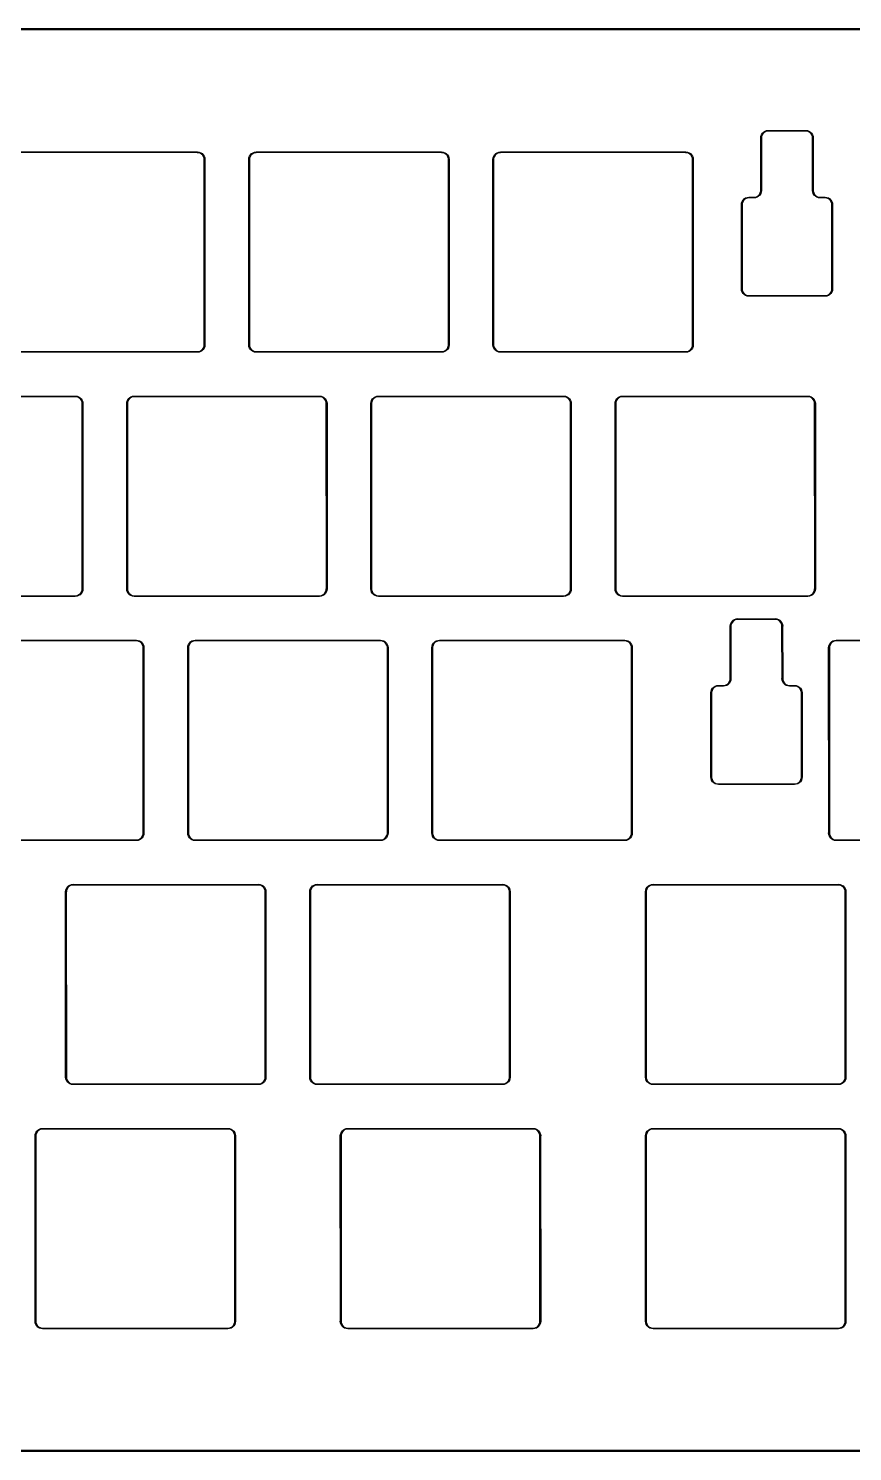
# Model space of a CAD drawing. Extents: x 54 to 889, y -223 to 317.
# Drawn here: x 684.2 to 741.6, y -223.1 to -124 of the extents above; entities that cross this region are included whole.
import ezdxf

# ---------------------------------------------------------------- set-up
doc = ezdxf.new("R2010")
doc.units = 0
doc.layers.add('BLACK', color=7, linetype='CONTINUOUS')

msp = doc.modelspace()

# ---------------------------------------------------------------- linework, layer by layer
at = {"layer": 'BLACK', "linetype": 'Continuous'}
for p, q in [((510.019, -123.954), (823, -123.95)), ((822.95, -124.046), (510.046, -124.05)), ((735.2, -131.575), (735.213, -131.458)), ((735.202, -135.219), (735.2, -131.575)), ((735.213, -131.458), (735.252, -131.347)), ((735.25, -131.575), (735.248, -131.581)), ((735.248, -131.581), (735.25, -135.225)), ((735.282, -131.392), (735.25, -131.512)), ((735.25, -131.512), (735.25, -131.575)), ((735.252, -131.347), (735.315, -131.248)), ((735.345, -131.283), (735.282, -131.392)), ((735.315, -131.248), (735.398, -131.165)), ((735.433, -131.195), (735.345, -131.283)), ((735.398, -131.165), (735.497, -131.102)), ((735.542, -131.132), (735.433, -131.195)), ((735.497, -131.102), (735.608, -131.063)), ((735.662, -131.1), (735.542, -131.132)), ((735.608, -131.063), (735.725, -131.05)), ((735.725, -131.1), (735.662, -131.1)), ((735.725, -131.05), (735.731, -131.052)), ((738.319, -131.098), (735.725, -131.1)), ((735.731, -131.052), (738.325, -131.05)), ((738.325, -131.1), (738.319, -131.098)), ((738.325, -131.05), (738.442, -131.063)), ((738.388, -131.1), (738.325, -131.1)), ((738.508, -131.132), (738.388, -131.1)), ((738.442, -131.063), (738.553, -131.102)), ((738.617, -131.195), (738.508, -131.132)), ((738.553, -131.102), (738.652, -131.165)), ((738.705, -131.283), (738.617, -131.195)), ((738.652, -131.165), (738.735, -131.248)), ((738.768, -131.392), (738.705, -131.283)), ((738.735, -131.248), (738.798, -131.347)), ((738.8, -131.512), (738.768, -131.392)), ((738.798, -131.347), (738.837, -131.458)), ((738.8, -131.575), (738.8, -131.512)), ((738.802, -135.219), (738.8, -131.575)), ((738.837, -131.458), (738.85, -131.575)), ((738.85, -131.575), (738.848, -131.581)), ((738.848, -131.581), (738.85, -135.225)), ((695.969, -132.598), (683.075, -132.6)), ((683.081, -132.552), (695.975, -132.55)), ((695.975, -132.6), (695.969, -132.598)), ((695.975, -132.55), (696.092, -132.563)), ((696.038, -132.6), (695.975, -132.6)), ((696.158, -132.632), (696.038, -132.6)), ((696.092, -132.563), (696.203, -132.602)), ((696.267, -132.695), (696.158, -132.632)), ((696.203, -132.602), (696.302, -132.665)), ((696.355, -132.783), (696.267, -132.695)), ((696.302, -132.665), (696.385, -132.748)), ((696.418, -132.892), (696.355, -132.783)), ((696.385, -132.748), (696.448, -132.847)), ((699.602, -132.847), (699.665, -132.748)), ((699.695, -132.783), (699.632, -132.892)), ((699.665, -132.748), (699.748, -132.665)), ((699.783, -132.695), (699.695, -132.783)), ((699.748, -132.665), (699.847, -132.602)), ((699.892, -132.632), (699.783, -132.695)), ((699.847, -132.602), (699.958, -132.563)), ((700.012, -132.6), (699.892, -132.632)), ((699.958, -132.563), (700.075, -132.55)), ((700.075, -132.6), (700.012, -132.6)), ((700.075, -132.55), (700.081, -132.552)), ((712.969, -132.598), (700.075, -132.6)), ((700.081, -132.552), (712.975, -132.55)), ((712.975, -132.6), (712.969, -132.598)), ((712.975, -132.55), (713.092, -132.563)), ((713.038, -132.6), (712.975, -132.6)), ((713.158, -132.632), (713.038, -132.6)), ((713.092, -132.563), (713.203, -132.602)), ((713.267, -132.695), (713.158, -132.632)), ((713.203, -132.602), (713.302, -132.665)), ((713.355, -132.783), (713.267, -132.695)), ((713.302, -132.665), (713.385, -132.748)), ((713.418, -132.892), (713.355, -132.783)), ((713.385, -132.748), (713.448, -132.847)), ((716.602, -132.847), (716.665, -132.748)), ((716.695, -132.783), (716.632, -132.892)), ((716.665, -132.748), (716.748, -132.665)), ((716.783, -132.695), (716.695, -132.783)), ((716.748, -132.665), (716.847, -132.602)), ((716.892, -132.632), (716.783, -132.695)), ((716.847, -132.602), (716.958, -132.563)), ((717.012, -132.6), (716.892, -132.632)), ((716.958, -132.563), (717.075, -132.55)), ((717.075, -132.6), (717.012, -132.6)), ((717.075, -132.55), (717.081, -132.552)), ((729.969, -132.598), (717.075, -132.6)), ((717.081, -132.552), (729.975, -132.55)), ((729.975, -132.6), (729.969, -132.598)), ((729.975, -132.55), (730.092, -132.563)), ((730.038, -132.6), (729.975, -132.6)), ((730.158, -132.632), (730.038, -132.6)), ((730.092, -132.563), (730.203, -132.602)), ((730.267, -132.695), (730.158, -132.632)), ((730.203, -132.602), (730.302, -132.665)), ((730.355, -132.783), (730.267, -132.695)), ((730.302, -132.665), (730.385, -132.748)), ((730.418, -132.892), (730.355, -132.783)), ((730.385, -132.748), (730.448, -132.847)), ((696.45, -133.012), (696.418, -132.892)), ((696.448, -132.847), (696.487, -132.958)), ((696.45, -133.075), (696.45, -133.012)), ((696.452, -145.969), (696.45, -133.075)), ((696.487, -132.958), (696.5, -133.075)), ((696.5, -133.075), (696.498, -133.081)), ((696.498, -133.081), (696.5, -145.975)), ((699.55, -133.075), (699.563, -132.958)), ((699.552, -145.969), (699.55, -133.075)), ((699.563, -132.958), (699.602, -132.847)), ((699.6, -133.075), (699.598, -133.081)), ((699.598, -133.081), (699.6, -145.975)), ((699.632, -132.892), (699.6, -133.012)), ((699.6, -133.012), (699.6, -133.075)), ((713.45, -133.012), (713.418, -132.892)), ((713.448, -132.847), (713.487, -132.958)), ((713.45, -133.075), (713.45, -133.012)), ((713.452, -145.969), (713.45, -133.075)), ((713.487, -132.958), (713.5, -133.075)), ((713.5, -133.075), (713.498, -133.081)), ((713.498, -133.081), (713.5, -145.975)), ((716.55, -133.075), (716.563, -132.958)), ((716.552, -145.969), (716.55, -133.075)), ((716.563, -132.958), (716.602, -132.847)), ((716.6, -133.075), (716.598, -133.081)), ((716.598, -133.081), (716.6, -145.975)), ((716.632, -132.892), (716.6, -133.012)), ((716.6, -133.012), (716.6, -133.075)), ((730.45, -133.012), (730.418, -132.892)), ((730.448, -132.847), (730.487, -132.958)), ((730.45, -133.075), (730.45, -133.012)), ((730.452, -145.969), (730.45, -133.075)), ((730.487, -132.958), (730.5, -133.075)), ((730.5, -133.075), (730.498, -133.081)), ((730.498, -133.081), (730.5, -145.975)), ((734.048, -135.815), (734.147, -135.752)), ((734.147, -135.752), (734.258, -135.713)), ((734.312, -135.75), (734.192, -135.782)), ((734.258, -135.713), (734.375, -135.7)), ((734.375, -135.75), (734.312, -135.75)), ((734.375, -135.7), (734.381, -135.702)), ((734.719, -135.748), (734.375, -135.75)), ((734.381, -135.702), (734.725, -135.7)), ((734.725, -135.75), (734.719, -135.748)), ((734.725, -135.7), (734.788, -135.7)), ((734.842, -135.737), (734.725, -135.75)), ((734.788, -135.7), (734.908, -135.668)), ((734.953, -135.698), (734.842, -135.737)), ((734.908, -135.668), (735.017, -135.605)), ((735.052, -135.635), (734.953, -135.698)), ((735.017, -135.605), (735.105, -135.517)), ((735.135, -135.552), (735.052, -135.635)), ((735.105, -135.517), (735.168, -135.408)), ((735.198, -135.453), (735.135, -135.552)), ((735.168, -135.408), (735.2, -135.288)), ((735.237, -135.342), (735.198, -135.453)), ((735.2, -135.225), (735.202, -135.219)), ((735.2, -135.288), (735.2, -135.225)), ((735.25, -135.225), (735.237, -135.342)), ((738.8, -135.225), (738.802, -135.219)), ((738.813, -135.342), (738.8, -135.225)), ((738.852, -135.453), (738.813, -135.342)), ((738.85, -135.225), (738.85, -135.288)), ((738.85, -135.288), (738.882, -135.408)), ((738.915, -135.552), (738.852, -135.453)), ((738.882, -135.408), (738.945, -135.517)), ((738.998, -135.635), (738.915, -135.552)), ((738.945, -135.517), (739.033, -135.605)), ((739.097, -135.698), (738.998, -135.635)), ((739.033, -135.605), (739.142, -135.668)), ((739.208, -135.737), (739.097, -135.698)), ((739.142, -135.668), (739.262, -135.7)), ((739.325, -135.75), (739.208, -135.737)), ((739.262, -135.7), (739.325, -135.7)), ((739.325, -135.7), (739.331, -135.702)), ((739.669, -135.748), (739.325, -135.75)), ((739.331, -135.702), (739.675, -135.7)), ((739.675, -135.75), (739.669, -135.748)), ((739.675, -135.7), (739.792, -135.713)), ((739.738, -135.75), (739.675, -135.75)), ((739.858, -135.782), (739.738, -135.75)), ((739.792, -135.713), (739.903, -135.752)), ((739.903, -135.752), (740.002, -135.815)), ((733.85, -136.225), (733.863, -136.108)), ((733.852, -142.069), (733.85, -136.225)), ((733.863, -136.108), (733.902, -135.997)), ((733.9, -136.225), (733.898, -136.231)), ((733.898, -136.231), (733.9, -142.075)), ((733.932, -136.042), (733.9, -136.162)), ((733.9, -136.162), (733.9, -136.225)), ((733.902, -135.997), (733.965, -135.898)), ((733.995, -135.933), (733.932, -136.042)), ((733.965, -135.898), (734.048, -135.815)), ((734.083, -135.845), (733.995, -135.933)), ((734.192, -135.782), (734.083, -135.845)), ((739.967, -135.845), (739.858, -135.782)), ((740.055, -135.933), (739.967, -135.845)), ((740.002, -135.815), (740.085, -135.898)), ((740.118, -136.042), (740.055, -135.933)), ((740.085, -135.898), (740.148, -135.997)), ((740.15, -136.162), (740.118, -136.042)), ((740.148, -135.997), (740.187, -136.108)), ((740.15, -136.225), (740.15, -136.162)), ((740.152, -142.069), (740.15, -136.225)), ((740.187, -136.108), (740.2, -136.225)), ((740.2, -136.225), (740.198, -136.231)), ((740.198, -136.231), (740.2, -142.075)), ((733.85, -142.075), (733.852, -142.069)), ((733.863, -142.192), (733.85, -142.075)), ((733.902, -142.303), (733.863, -142.192)), ((733.9, -142.075), (733.9, -142.138)), ((733.9, -142.138), (733.932, -142.258)), ((733.965, -142.402), (733.902, -142.303)), ((733.932, -142.258), (733.995, -142.367)), ((734.048, -142.485), (733.965, -142.402)), ((733.995, -142.367), (734.083, -142.455)), ((734.147, -142.548), (734.048, -142.485)), ((734.083, -142.455), (734.192, -142.518)), ((734.258, -142.587), (734.147, -142.548)), ((734.192, -142.518), (734.312, -142.55)), ((734.375, -142.6), (734.258, -142.587)), ((734.312, -142.55), (734.375, -142.55)), ((734.375, -142.55), (734.381, -142.552)), ((739.669, -142.598), (734.375, -142.6)), ((734.381, -142.552), (739.675, -142.55)), ((739.675, -142.6), (739.669, -142.598)), ((739.675, -142.55), (739.738, -142.55)), ((739.792, -142.587), (739.675, -142.6)), ((739.738, -142.55), (739.858, -142.518)), ((739.903, -142.548), (739.792, -142.587)), ((739.858, -142.518), (739.967, -142.455)), ((740.002, -142.485), (739.903, -142.548)), ((739.967, -142.455), (740.055, -142.367)), ((740.085, -142.402), (740.002, -142.485)), ((740.055, -142.367), (740.118, -142.258)), ((740.148, -142.303), (740.085, -142.402)), ((740.118, -142.258), (740.15, -142.138)), ((740.187, -142.192), (740.148, -142.303)), ((740.15, -142.075), (740.152, -142.069)), ((740.15, -142.138), (740.15, -142.075)), ((740.2, -142.075), (740.187, -142.192)), ((695.969, -146.498), (683.075, -146.5)), ((683.081, -146.452), (695.975, -146.45)), ((695.975, -146.5), (695.969, -146.498)), ((695.975, -146.45), (696.038, -146.45)), ((696.092, -146.487), (695.975, -146.5)), ((696.038, -146.45), (696.158, -146.418)), ((696.203, -146.448), (696.092, -146.487)), ((696.158, -146.418), (696.267, -146.355)), ((696.302, -146.385), (696.203, -146.448)), ((696.267, -146.355), (696.355, -146.267)), ((696.385, -146.302), (696.302, -146.385)), ((696.355, -146.267), (696.418, -146.158)), ((696.448, -146.203), (696.385, -146.302)), ((696.418, -146.158), (696.45, -146.038)), ((696.487, -146.092), (696.448, -146.203)), ((696.45, -145.975), (696.452, -145.969)), ((696.45, -146.038), (696.45, -145.975)), ((696.5, -145.975), (696.487, -146.092)), ((699.55, -145.975), (699.552, -145.969)), ((699.563, -146.092), (699.55, -145.975)), ((699.602, -146.203), (699.563, -146.092)), ((699.6, -145.975), (699.6, -146.038)), ((699.6, -146.038), (699.632, -146.158)), ((699.665, -146.302), (699.602, -146.203)), ((699.632, -146.158), (699.695, -146.267)), ((699.748, -146.385), (699.665, -146.302)), ((699.695, -146.267), (699.783, -146.355)), ((699.847, -146.448), (699.748, -146.385)), ((699.783, -146.355), (699.892, -146.418)), ((699.958, -146.487), (699.847, -146.448)), ((699.892, -146.418), (700.012, -146.45)), ((700.075, -146.5), (699.958, -146.487)), ((700.012, -146.45), (700.075, -146.45)), ((700.075, -146.45), (700.081, -146.452)), ((712.969, -146.498), (700.075, -146.5)), ((700.081, -146.452), (712.975, -146.45)), ((712.975, -146.5), (712.969, -146.498)), ((712.975, -146.45), (713.038, -146.45)), ((713.092, -146.487), (712.975, -146.5)), ((713.038, -146.45), (713.158, -146.418)), ((713.203, -146.448), (713.092, -146.487)), ((713.158, -146.418), (713.267, -146.355)), ((713.302, -146.385), (713.203, -146.448)), ((713.267, -146.355), (713.355, -146.267)), ((713.385, -146.302), (713.302, -146.385)), ((713.355, -146.267), (713.418, -146.158)), ((713.448, -146.203), (713.385, -146.302)), ((713.418, -146.158), (713.45, -146.038)), ((713.487, -146.092), (713.448, -146.203)), ((713.45, -145.975), (713.452, -145.969)), ((713.45, -146.038), (713.45, -145.975)), ((713.5, -145.975), (713.487, -146.092)), ((716.55, -145.975), (716.552, -145.969)), ((716.563, -146.092), (716.55, -145.975)), ((716.602, -146.203), (716.563, -146.092)), ((716.6, -145.975), (716.6, -146.038)), ((716.6, -146.038), (716.632, -146.158)), ((716.665, -146.302), (716.602, -146.203)), ((716.632, -146.158), (716.695, -146.267)), ((716.748, -146.385), (716.665, -146.302)), ((716.695, -146.267), (716.783, -146.355)), ((716.847, -146.448), (716.748, -146.385)), ((716.783, -146.355), (716.892, -146.418)), ((716.958, -146.487), (716.847, -146.448)), ((716.892, -146.418), (717.012, -146.45)), ((717.075, -146.5), (716.958, -146.487)), ((717.012, -146.45), (717.075, -146.45)), ((717.075, -146.45), (717.081, -146.452)), ((729.969, -146.498), (717.075, -146.5)), ((717.081, -146.452), (729.975, -146.45)), ((729.975, -146.5), (729.969, -146.498)), ((729.975, -146.45), (730.038, -146.45)), ((730.092, -146.487), (729.975, -146.5)), ((730.038, -146.45), (730.158, -146.418)), ((730.203, -146.448), (730.092, -146.487)), ((730.158, -146.418), (730.267, -146.355)), ((730.302, -146.385), (730.203, -146.448)), ((730.267, -146.355), (730.355, -146.267)), ((730.385, -146.302), (730.302, -146.385)), ((730.355, -146.267), (730.418, -146.158)), ((730.448, -146.203), (730.385, -146.302)), ((730.418, -146.158), (730.45, -146.038)), ((730.487, -146.092), (730.448, -146.203)), ((730.45, -145.975), (730.452, -145.969)), ((730.45, -146.038), (730.45, -145.975)), ((730.5, -145.975), (730.487, -146.092)), ((687.469, -149.598), (674.575, -149.6)), ((674.581, -149.552), (687.475, -149.55)), ((687.475, -149.6), (687.469, -149.598)), ((687.475, -149.55), (687.592, -149.563)), ((687.538, -149.6), (687.475, -149.6)), ((687.658, -149.632), (687.538, -149.6)), ((687.592, -149.563), (687.703, -149.602)), ((687.767, -149.695), (687.658, -149.632)), ((687.703, -149.602), (687.802, -149.665)), ((691.248, -149.665), (691.347, -149.602)), ((691.392, -149.632), (691.283, -149.695)), ((691.347, -149.602), (691.458, -149.563)), ((691.512, -149.6), (691.392, -149.632)), ((691.458, -149.563), (691.575, -149.55)), ((691.575, -149.6), (691.512, -149.6)), ((691.575, -149.55), (691.581, -149.552)), ((704.469, -149.598), (691.575, -149.6)), ((691.581, -149.552), (704.475, -149.55)), ((704.475, -149.6), (704.469, -149.598)), ((704.475, -149.55), (704.592, -149.563)), ((704.538, -149.6), (704.475, -149.6)), ((704.658, -149.632), (704.538, -149.6)), ((704.592, -149.563), (704.703, -149.602)), ((704.767, -149.695), (704.658, -149.632)), ((704.703, -149.602), (704.802, -149.665)), ((708.248, -149.665), (708.347, -149.602)), ((708.392, -149.632), (708.283, -149.695)), ((708.347, -149.602), (708.458, -149.563)), ((708.512, -149.6), (708.392, -149.632)), ((708.458, -149.563), (708.575, -149.55)), ((708.575, -149.6), (708.512, -149.6)), ((708.575, -149.55), (708.581, -149.552)), ((721.469, -149.598), (708.575, -149.6)), ((708.581, -149.552), (721.475, -149.55)), ((721.475, -149.6), (721.469, -149.598)), ((721.475, -149.55), (721.592, -149.563)), ((721.538, -149.6), (721.475, -149.6)), ((721.658, -149.632), (721.538, -149.6)), ((721.592, -149.563), (721.703, -149.602)), ((721.767, -149.695), (721.658, -149.632)), ((721.703, -149.602), (721.802, -149.665)), ((725.248, -149.665), (725.347, -149.602)), ((725.392, -149.632), (725.283, -149.695)), ((725.347, -149.602), (725.458, -149.563)), ((725.512, -149.6), (725.392, -149.632)), ((725.458, -149.563), (725.575, -149.55)), ((725.575, -149.6), (725.512, -149.6)), ((725.575, -149.55), (725.581, -149.552)), ((738.469, -149.598), (725.575, -149.6)), ((725.581, -149.552), (738.475, -149.55)), ((738.475, -149.6), (738.469, -149.598)), ((738.475, -149.55), (738.592, -149.563)), ((738.538, -149.6), (738.475, -149.6)), ((738.658, -149.632), (738.538, -149.6)), ((738.592, -149.563), (738.703, -149.602)), ((738.767, -149.695), (738.658, -149.632)), ((738.703, -149.602), (738.802, -149.665)), ((687.855, -149.783), (687.767, -149.695)), ((687.802, -149.665), (687.885, -149.748)), ((687.918, -149.892), (687.855, -149.783)), ((687.885, -149.748), (687.948, -149.847)), ((687.95, -150.012), (687.918, -149.892)), ((687.948, -149.847), (687.987, -149.958)), ((687.95, -150.075), (687.95, -150.012)), ((687.952, -162.969), (687.95, -150.075)), ((687.987, -149.958), (688, -150.075)), ((688, -150.075), (687.998, -150.081)), ((687.998, -150.081), (688, -162.975)), ((691.05, -150.075), (691.063, -149.958)), ((691.052, -162.969), (691.05, -150.075)), ((691.063, -149.958), (691.102, -149.847)), ((691.1, -150.075), (691.098, -150.081)), ((691.098, -150.081), (691.1, -162.975)), ((691.132, -149.892), (691.1, -150.012)), ((691.1, -150.012), (691.1, -150.075)), ((691.102, -149.847), (691.165, -149.748)), ((691.195, -149.783), (691.132, -149.892)), ((691.165, -149.748), (691.248, -149.665)), ((691.283, -149.695), (691.195, -149.783)), ((704.855, -149.783), (704.767, -149.695)), ((704.802, -149.665), (704.885, -149.748)), ((704.918, -149.892), (704.855, -149.783)), ((704.885, -149.748), (704.948, -149.847)), ((704.95, -150.012), (704.918, -149.892)), ((704.948, -149.847), (704.987, -149.958)), ((704.95, -150.075), (704.95, -150.012)), ((704.952, -162.969), (704.95, -150.075)), ((704.987, -149.958), (705, -150.075)), ((705, -150.075), (704.998, -150.081)), ((704.998, -150.081), (705, -162.975)), ((708.05, -150.075), (708.063, -149.958)), ((708.052, -162.969), (708.05, -150.075)), ((708.063, -149.958), (708.102, -149.847)), ((708.1, -150.075), (708.098, -150.081)), ((708.098, -150.081), (708.1, -162.975)), ((708.132, -149.892), (708.1, -150.012)), ((708.1, -150.012), (708.1, -150.075)), ((708.102, -149.847), (708.165, -149.748)), ((708.195, -149.783), (708.132, -149.892)), ((708.165, -149.748), (708.248, -149.665)), ((708.283, -149.695), (708.195, -149.783)), ((721.855, -149.783), (721.767, -149.695)), ((721.802, -149.665), (721.885, -149.748)), ((721.918, -149.892), (721.855, -149.783)), ((721.885, -149.748), (721.948, -149.847)), ((721.95, -150.012), (721.918, -149.892)), ((721.948, -149.847), (721.987, -149.958)), ((721.95, -150.075), (721.95, -150.012)), ((721.952, -162.969), (721.95, -150.075)), ((721.987, -149.958), (722, -150.075)), ((722, -150.075), (721.998, -150.081)), ((721.998, -150.081), (722, -162.975)), ((725.05, -150.075), (725.063, -149.958)), ((725.052, -162.969), (725.05, -150.075)), ((725.063, -149.958), (725.102, -149.847)), ((725.1, -150.075), (725.098, -150.081)), ((725.098, -150.081), (725.1, -162.975)), ((725.132, -149.892), (725.1, -150.012)), ((725.1, -150.012), (725.1, -150.075)), ((725.102, -149.847), (725.165, -149.748)), ((725.195, -149.783), (725.132, -149.892)), ((725.165, -149.748), (725.248, -149.665)), ((725.283, -149.695), (725.195, -149.783)), ((738.855, -149.783), (738.767, -149.695)), ((738.802, -149.665), (738.885, -149.748)), ((738.918, -149.892), (738.855, -149.783)), ((738.885, -149.748), (738.948, -149.847)), ((738.95, -150.012), (738.918, -149.892)), ((738.948, -149.847), (738.987, -149.958)), ((738.95, -150.075), (738.95, -150.012)), ((738.952, -162.969), (738.95, -150.075)), ((738.987, -149.958), (739, -150.075)), ((739, -150.075), (738.998, -150.081)), ((738.998, -150.081), (739, -162.975)), ((687.469, -163.498), (674.575, -163.5)), ((674.581, -163.452), (687.475, -163.45)), ((687.475, -163.5), (687.469, -163.498)), ((687.475, -163.45), (687.538, -163.45)), ((687.592, -163.487), (687.475, -163.5)), ((687.538, -163.45), (687.658, -163.418)), ((687.703, -163.448), (687.592, -163.487)), ((687.658, -163.418), (687.767, -163.355)), ((687.802, -163.385), (687.703, -163.448)), ((687.767, -163.355), (687.855, -163.267)), ((687.885, -163.302), (687.802, -163.385)), ((687.855, -163.267), (687.918, -163.158)), ((687.948, -163.203), (687.885, -163.302)), ((687.918, -163.158), (687.95, -163.038)), ((687.987, -163.092), (687.948, -163.203)), ((687.95, -162.975), (687.952, -162.969)), ((687.95, -163.038), (687.95, -162.975)), ((688, -162.975), (687.987, -163.092)), ((691.05, -162.975), (691.052, -162.969)), ((691.063, -163.092), (691.05, -162.975)), ((691.102, -163.203), (691.063, -163.092)), ((691.1, -162.975), (691.1, -163.038)), ((691.1, -163.038), (691.132, -163.158)), ((691.165, -163.302), (691.102, -163.203)), ((691.132, -163.158), (691.195, -163.267)), ((691.248, -163.385), (691.165, -163.302)), ((691.195, -163.267), (691.283, -163.355)), ((691.347, -163.448), (691.248, -163.385)), ((691.283, -163.355), (691.392, -163.418)), ((691.458, -163.487), (691.347, -163.448)), ((691.392, -163.418), (691.512, -163.45)), ((691.575, -163.5), (691.458, -163.487)), ((691.512, -163.45), (691.575, -163.45)), ((691.575, -163.45), (691.581, -163.452)), ((704.469, -163.498), (691.575, -163.5)), ((691.581, -163.452), (704.475, -163.45)), ((704.475, -163.5), (704.469, -163.498)), ((704.475, -163.45), (704.538, -163.45)), ((704.592, -163.487), (704.475, -163.5)), ((704.538, -163.45), (704.658, -163.418)), ((704.703, -163.448), (704.592, -163.487)), ((704.658, -163.418), (704.767, -163.355)), ((704.802, -163.385), (704.703, -163.448)), ((704.767, -163.355), (704.855, -163.267)), ((704.885, -163.302), (704.802, -163.385)), ((704.855, -163.267), (704.918, -163.158)), ((704.948, -163.203), (704.885, -163.302)), ((704.918, -163.158), (704.95, -163.038)), ((704.987, -163.092), (704.948, -163.203)), ((704.95, -162.975), (704.952, -162.969)), ((704.95, -163.038), (704.95, -162.975)), ((705, -162.975), (704.987, -163.092)), ((708.05, -162.975), (708.052, -162.969)), ((708.063, -163.092), (708.05, -162.975)), ((708.102, -163.203), (708.063, -163.092)), ((708.1, -162.975), (708.1, -163.038)), ((708.1, -163.038), (708.132, -163.158)), ((708.165, -163.302), (708.102, -163.203)), ((708.132, -163.158), (708.195, -163.267)), ((708.248, -163.385), (708.165, -163.302)), ((708.195, -163.267), (708.283, -163.355)), ((708.347, -163.448), (708.248, -163.385)), ((708.283, -163.355), (708.392, -163.418)), ((708.458, -163.487), (708.347, -163.448)), ((708.392, -163.418), (708.512, -163.45)), ((708.575, -163.5), (708.458, -163.487)), ((708.512, -163.45), (708.575, -163.45)), ((708.575, -163.45), (708.581, -163.452)), ((721.469, -163.498), (708.575, -163.5)), ((708.581, -163.452), (721.475, -163.45)), ((721.475, -163.5), (721.469, -163.498)), ((721.475, -163.45), (721.538, -163.45)), ((721.592, -163.487), (721.475, -163.5)), ((721.538, -163.45), (721.658, -163.418)), ((721.703, -163.448), (721.592, -163.487)), ((721.658, -163.418), (721.767, -163.355)), ((721.802, -163.385), (721.703, -163.448)), ((721.767, -163.355), (721.855, -163.267)), ((721.885, -163.302), (721.802, -163.385)), ((721.855, -163.267), (721.918, -163.158)), ((721.948, -163.203), (721.885, -163.302)), ((721.918, -163.158), (721.95, -163.038)), ((721.987, -163.092), (721.948, -163.203)), ((721.95, -162.975), (721.952, -162.969)), ((721.95, -163.038), (721.95, -162.975)), ((722, -162.975), (721.987, -163.092)), ((725.05, -162.975), (725.052, -162.969)), ((725.063, -163.092), (725.05, -162.975)), ((725.102, -163.203), (725.063, -163.092)), ((725.1, -162.975), (725.1, -163.038)), ((725.1, -163.038), (725.132, -163.158)), ((725.165, -163.302), (725.102, -163.203)), ((725.132, -163.158), (725.195, -163.267)), ((725.248, -163.385), (725.165, -163.302)), ((725.195, -163.267), (725.283, -163.355)), ((725.347, -163.448), (725.248, -163.385)), ((725.283, -163.355), (725.392, -163.418)), ((725.458, -163.487), (725.347, -163.448)), ((725.392, -163.418), (725.512, -163.45)), ((725.575, -163.5), (725.458, -163.487)), ((725.512, -163.45), (725.575, -163.45)), ((725.575, -163.45), (725.581, -163.452)), ((738.469, -163.498), (725.575, -163.5)), ((725.581, -163.452), (738.475, -163.45)), ((738.475, -163.5), (738.469, -163.498)), ((738.475, -163.45), (738.538, -163.45)), ((738.592, -163.487), (738.475, -163.5)), ((738.538, -163.45), (738.658, -163.418)), ((738.703, -163.448), (738.592, -163.487)), ((738.658, -163.418), (738.767, -163.355)), ((738.802, -163.385), (738.703, -163.448)), ((738.767, -163.355), (738.855, -163.267)), ((738.885, -163.302), (738.802, -163.385)), ((738.855, -163.267), (738.918, -163.158)), ((738.948, -163.203), (738.885, -163.302)), ((738.918, -163.158), (738.95, -163.038)), ((738.987, -163.092), (738.948, -163.203)), ((738.95, -162.975), (738.952, -162.969)), ((738.95, -163.038), (738.95, -162.975)), ((739, -162.975), (738.987, -163.092)), ((733.075, -165.575), (733.088, -165.458)), ((733.088, -165.458), (733.127, -165.347)), ((733.157, -165.392), (733.125, -165.512)), ((733.127, -165.347), (733.19, -165.248)), ((733.22, -165.283), (733.157, -165.392)), ((733.19, -165.248), (733.273, -165.165)), ((733.308, -165.195), (733.22, -165.283)), ((733.273, -165.165), (733.372, -165.102)), ((733.417, -165.132), (733.308, -165.195)), ((733.372, -165.102), (733.483, -165.063)), ((733.537, -165.1), (733.417, -165.132)), ((733.483, -165.063), (733.6, -165.05)), ((733.6, -165.1), (733.537, -165.1)), ((733.6, -165.05), (733.606, -165.052)), ((736.194, -165.098), (733.6, -165.1)), ((733.606, -165.052), (736.2, -165.05)), ((736.2, -165.1), (736.194, -165.098)), ((736.2, -165.05), (736.317, -165.063)), ((736.263, -165.1), (736.2, -165.1)), ((736.383, -165.132), (736.263, -165.1)), ((736.317, -165.063), (736.428, -165.102)), ((736.492, -165.195), (736.383, -165.132)), ((736.428, -165.102), (736.527, -165.165)), ((736.58, -165.283), (736.492, -165.195)), ((736.527, -165.165), (736.61, -165.248)), ((736.643, -165.392), (736.58, -165.283)), ((736.61, -165.248), (736.673, -165.347)), ((736.675, -165.512), (736.643, -165.392)), ((736.673, -165.347), (736.712, -165.458)), ((736.712, -165.458), (736.725, -165.575)), ((733.077, -169.219), (733.075, -165.575)), ((733.125, -165.575), (733.123, -165.581)), ((733.123, -165.581), (733.125, -169.225)), ((733.125, -165.512), (733.125, -165.575)), ((736.675, -165.575), (736.675, -165.512)), ((736.677, -169.219), (736.675, -165.575)), ((736.725, -165.575), (736.723, -165.581)), ((736.723, -165.581), (736.725, -169.225)), ((691.719, -166.598), (678.825, -166.6)), ((678.831, -166.552), (691.725, -166.55)), ((691.725, -166.6), (691.719, -166.598)), ((691.725, -166.55), (691.842, -166.563)), ((691.788, -166.6), (691.725, -166.6)), ((691.908, -166.632), (691.788, -166.6)), ((691.842, -166.563), (691.953, -166.602)), ((692.017, -166.695), (691.908, -166.632)), ((691.953, -166.602), (692.052, -166.665)), ((692.105, -166.783), (692.017, -166.695)), ((692.052, -166.665), (692.135, -166.748)), ((692.168, -166.892), (692.105, -166.783)), ((692.135, -166.748), (692.198, -166.847)), ((692.2, -167.012), (692.168, -166.892)), ((692.198, -166.847), (692.237, -166.958)), ((692.2, -167.075), (692.2, -167.012)), ((692.202, -179.969), (692.2, -167.075)), ((692.237, -166.958), (692.25, -167.075)), ((692.25, -167.075), (692.248, -167.081)), ((692.248, -167.081), (692.25, -179.975)), ((695.3, -167.075), (695.313, -166.958)), ((695.302, -179.969), (695.3, -167.075)), ((695.313, -166.958), (695.352, -166.847)), ((695.35, -167.075), (695.348, -167.081)), ((695.348, -167.081), (695.35, -179.975)), ((695.382, -166.892), (695.35, -167.012)), ((695.35, -167.012), (695.35, -167.075)), ((695.352, -166.847), (695.415, -166.748)), ((695.445, -166.783), (695.382, -166.892)), ((695.415, -166.748), (695.498, -166.665)), ((695.533, -166.695), (695.445, -166.783)), ((695.498, -166.665), (695.597, -166.602)), ((695.642, -166.632), (695.533, -166.695)), ((695.597, -166.602), (695.708, -166.563)), ((695.762, -166.6), (695.642, -166.632)), ((695.708, -166.563), (695.825, -166.55)), ((695.825, -166.6), (695.762, -166.6)), ((695.825, -166.55), (695.831, -166.552)), ((708.719, -166.598), (695.825, -166.6)), ((695.831, -166.552), (708.725, -166.55)), ((708.725, -166.6), (708.719, -166.598)), ((708.725, -166.55), (708.842, -166.563)), ((708.788, -166.6), (708.725, -166.6)), ((708.908, -166.632), (708.788, -166.6)), ((708.842, -166.563), (708.953, -166.602)), ((709.017, -166.695), (708.908, -166.632)), ((708.953, -166.602), (709.052, -166.665)), ((709.105, -166.783), (709.017, -166.695)), ((709.052, -166.665), (709.135, -166.748)), ((709.168, -166.892), (709.105, -166.783)), ((709.135, -166.748), (709.198, -166.847)), ((709.2, -167.012), (709.168, -166.892)), ((709.198, -166.847), (709.237, -166.958)), ((709.2, -167.075), (709.2, -167.012)), ((709.202, -179.969), (709.2, -167.075)), ((709.237, -166.958), (709.25, -167.075)), ((709.25, -167.075), (709.248, -167.081)), ((709.248, -167.081), (709.25, -179.975)), ((712.3, -167.075), (712.313, -166.958)), ((712.302, -179.969), (712.3, -167.075)), ((712.313, -166.958), (712.352, -166.847)), ((712.35, -167.075), (712.348, -167.081)), ((712.348, -167.081), (712.35, -179.975)), ((712.382, -166.892), (712.35, -167.012)), ((712.35, -167.012), (712.35, -167.075)), ((712.352, -166.847), (712.415, -166.748)), ((712.445, -166.783), (712.382, -166.892)), ((712.415, -166.748), (712.498, -166.665)), ((712.533, -166.695), (712.445, -166.783)), ((712.498, -166.665), (712.597, -166.602)), ((712.642, -166.632), (712.533, -166.695)), ((712.597, -166.602), (712.708, -166.563)), ((712.762, -166.6), (712.642, -166.632)), ((712.708, -166.563), (712.825, -166.55)), ((712.825, -166.6), (712.762, -166.6)), ((712.825, -166.55), (712.831, -166.552)), ((725.719, -166.598), (712.825, -166.6)), ((712.831, -166.552), (725.725, -166.55)), ((725.725, -166.6), (725.719, -166.598)), ((725.725, -166.55), (725.842, -166.563)), ((725.788, -166.6), (725.725, -166.6)), ((725.908, -166.632), (725.788, -166.6)), ((725.842, -166.563), (725.953, -166.602)), ((726.017, -166.695), (725.908, -166.632)), ((725.953, -166.602), (726.052, -166.665)), ((726.105, -166.783), (726.017, -166.695)), ((726.052, -166.665), (726.135, -166.748)), ((726.168, -166.892), (726.105, -166.783)), ((726.135, -166.748), (726.198, -166.847)), ((726.2, -167.012), (726.168, -166.892)), ((726.198, -166.847), (726.237, -166.958)), ((726.2, -167.075), (726.2, -167.012)), ((726.202, -179.969), (726.2, -167.075)), ((726.237, -166.958), (726.25, -167.075)), ((726.25, -167.075), (726.248, -167.081)), ((726.248, -167.081), (726.25, -179.975)), ((739.925, -167.075), (739.938, -166.958)), ((739.927, -179.969), (739.925, -167.075)), ((739.938, -166.958), (739.977, -166.847)), ((739.975, -167.075), (739.973, -167.081)), ((739.973, -167.081), (739.975, -179.975)), ((740.007, -166.892), (739.975, -167.012)), ((739.975, -167.012), (739.975, -167.075)), ((739.977, -166.847), (740.04, -166.748)), ((740.07, -166.783), (740.007, -166.892)), ((740.04, -166.748), (740.123, -166.665)), ((740.158, -166.695), (740.07, -166.783)), ((740.123, -166.665), (740.222, -166.602)), ((740.267, -166.632), (740.158, -166.695)), ((740.222, -166.602), (740.333, -166.563)), ((740.387, -166.6), (740.267, -166.632)), ((740.333, -166.563), (740.45, -166.55)), ((740.45, -166.6), (740.387, -166.6)), ((740.45, -166.55), (740.456, -166.552)), ((753.344, -166.598), (740.45, -166.6)), ((740.456, -166.552), (753.35, -166.55)), ((732.98, -169.517), (733.043, -169.408)), ((733.073, -169.453), (733.01, -169.552)), ((733.043, -169.408), (733.075, -169.288)), ((733.112, -169.342), (733.073, -169.453)), ((733.075, -169.225), (733.077, -169.219)), ((733.075, -169.288), (733.075, -169.225)), ((733.125, -169.225), (733.112, -169.342)), ((736.675, -169.225), (736.677, -169.219)), ((736.688, -169.342), (736.675, -169.225)), ((736.727, -169.453), (736.688, -169.342)), ((736.725, -169.225), (736.725, -169.288)), ((736.725, -169.288), (736.757, -169.408)), ((736.79, -169.552), (736.727, -169.453)), ((736.757, -169.408), (736.82, -169.517)), ((731.725, -170.225), (731.738, -170.108)), ((731.727, -176.069), (731.725, -170.225)), ((731.738, -170.108), (731.777, -169.997)), ((731.775, -170.225), (731.773, -170.231)), ((731.773, -170.231), (731.775, -176.075)), ((731.807, -170.042), (731.775, -170.162)), ((731.775, -170.162), (731.775, -170.225)), ((731.777, -169.997), (731.84, -169.898)), ((731.87, -169.933), (731.807, -170.042)), ((731.84, -169.898), (731.923, -169.815)), ((731.958, -169.845), (731.87, -169.933)), ((731.923, -169.815), (732.022, -169.752)), ((732.067, -169.782), (731.958, -169.845)), ((732.022, -169.752), (732.133, -169.713)), ((732.187, -169.75), (732.067, -169.782)), ((732.133, -169.713), (732.25, -169.7)), ((732.25, -169.75), (732.187, -169.75)), ((732.25, -169.7), (732.256, -169.702)), ((732.594, -169.748), (732.25, -169.75)), ((732.256, -169.702), (732.6, -169.7)), ((732.6, -169.75), (732.594, -169.748)), ((732.6, -169.7), (732.663, -169.7)), ((732.717, -169.737), (732.6, -169.75)), ((732.663, -169.7), (732.783, -169.668)), ((732.828, -169.698), (732.717, -169.737)), ((732.783, -169.668), (732.892, -169.605)), ((732.927, -169.635), (732.828, -169.698)), ((732.892, -169.605), (732.98, -169.517)), ((733.01, -169.552), (732.927, -169.635)), ((736.873, -169.635), (736.79, -169.552)), ((736.82, -169.517), (736.908, -169.605)), ((736.972, -169.698), (736.873, -169.635)), ((736.908, -169.605), (737.017, -169.668)), ((737.083, -169.737), (736.972, -169.698)), ((737.017, -169.668), (737.137, -169.7)), ((737.2, -169.75), (737.083, -169.737)), ((737.137, -169.7), (737.2, -169.7)), ((737.2, -169.7), (737.206, -169.702)), ((737.544, -169.748), (737.2, -169.75)), ((737.206, -169.702), (737.55, -169.7)), ((737.55, -169.75), (737.544, -169.748)), ((737.55, -169.7), (737.667, -169.713)), ((737.613, -169.75), (737.55, -169.75)), ((737.733, -169.782), (737.613, -169.75)), ((737.667, -169.713), (737.778, -169.752)), ((737.842, -169.845), (737.733, -169.782)), ((737.778, -169.752), (737.877, -169.815)), ((737.93, -169.933), (737.842, -169.845)), ((737.877, -169.815), (737.96, -169.898)), ((737.993, -170.042), (737.93, -169.933)), ((737.96, -169.898), (738.023, -169.997)), ((738.025, -170.162), (737.993, -170.042)), ((738.023, -169.997), (738.062, -170.108)), ((738.025, -170.225), (738.025, -170.162)), ((738.027, -176.069), (738.025, -170.225)), ((738.062, -170.108), (738.075, -170.225)), ((738.075, -170.225), (738.073, -170.231)), ((738.073, -170.231), (738.075, -176.075)), ((731.725, -176.075), (731.727, -176.069)), ((731.738, -176.192), (731.725, -176.075)), ((731.777, -176.303), (731.738, -176.192)), ((731.775, -176.075), (731.775, -176.138)), ((731.775, -176.138), (731.807, -176.258)), ((731.84, -176.402), (731.777, -176.303)), ((731.807, -176.258), (731.87, -176.367)), ((731.87, -176.367), (731.958, -176.455)), ((737.842, -176.455), (737.93, -176.367)), ((737.93, -176.367), (737.993, -176.258)), ((738.023, -176.303), (737.96, -176.402)), ((737.993, -176.258), (738.025, -176.138)), ((738.062, -176.192), (738.023, -176.303)), ((738.025, -176.075), (738.027, -176.069)), ((738.025, -176.138), (738.025, -176.075)), ((738.075, -176.075), (738.062, -176.192)), ((731.923, -176.485), (731.84, -176.402)), ((732.022, -176.548), (731.923, -176.485)), ((731.958, -176.455), (732.067, -176.518)), ((732.133, -176.587), (732.022, -176.548)), ((732.067, -176.518), (732.187, -176.55)), ((732.25, -176.6), (732.133, -176.587)), ((732.187, -176.55), (732.25, -176.55)), ((732.25, -176.55), (732.256, -176.552)), ((737.544, -176.598), (732.25, -176.6)), ((732.256, -176.552), (737.55, -176.55)), ((737.55, -176.6), (737.544, -176.598)), ((737.55, -176.55), (737.613, -176.55)), ((737.667, -176.587), (737.55, -176.6)), ((737.613, -176.55), (737.733, -176.518)), ((737.778, -176.548), (737.667, -176.587)), ((737.733, -176.518), (737.842, -176.455)), ((737.877, -176.485), (737.778, -176.548)), ((737.96, -176.402), (737.877, -176.485)), ((691.908, -180.418), (692.017, -180.355)), ((692.017, -180.355), (692.105, -180.267)), ((692.135, -180.302), (692.052, -180.385)), ((692.105, -180.267), (692.168, -180.158)), ((692.198, -180.203), (692.135, -180.302)), ((692.168, -180.158), (692.2, -180.038)), ((692.237, -180.092), (692.198, -180.203)), ((692.2, -179.975), (692.202, -179.969)), ((692.2, -180.038), (692.2, -179.975)), ((692.25, -179.975), (692.237, -180.092)), ((695.3, -179.975), (695.302, -179.969)), ((695.313, -180.092), (695.3, -179.975)), ((695.352, -180.203), (695.313, -180.092)), ((695.35, -179.975), (695.35, -180.038)), ((695.35, -180.038), (695.382, -180.158)), ((695.415, -180.302), (695.352, -180.203)), ((695.382, -180.158), (695.445, -180.267)), ((695.498, -180.385), (695.415, -180.302)), ((695.445, -180.267), (695.533, -180.355)), ((695.533, -180.355), (695.642, -180.418)), ((708.908, -180.418), (709.017, -180.355)), ((709.017, -180.355), (709.105, -180.267)), ((709.135, -180.302), (709.052, -180.385)), ((709.105, -180.267), (709.168, -180.158)), ((709.198, -180.203), (709.135, -180.302)), ((709.168, -180.158), (709.2, -180.038)), ((709.237, -180.092), (709.198, -180.203)), ((709.2, -179.975), (709.202, -179.969)), ((709.2, -180.038), (709.2, -179.975)), ((709.25, -179.975), (709.237, -180.092)), ((712.3, -179.975), (712.302, -179.969)), ((712.313, -180.092), (712.3, -179.975)), ((712.352, -180.203), (712.313, -180.092)), ((712.35, -179.975), (712.35, -180.038)), ((712.35, -180.038), (712.382, -180.158)), ((712.415, -180.302), (712.352, -180.203)), ((712.382, -180.158), (712.445, -180.267)), ((712.498, -180.385), (712.415, -180.302)), ((712.445, -180.267), (712.533, -180.355)), ((712.533, -180.355), (712.642, -180.418)), ((725.908, -180.418), (726.017, -180.355)), ((726.017, -180.355), (726.105, -180.267)), ((726.135, -180.302), (726.052, -180.385)), ((726.105, -180.267), (726.168, -180.158)), ((726.198, -180.203), (726.135, -180.302)), ((726.168, -180.158), (726.2, -180.038)), ((726.237, -180.092), (726.198, -180.203)), ((726.2, -179.975), (726.202, -179.969)), ((726.2, -180.038), (726.2, -179.975)), ((726.25, -179.975), (726.237, -180.092)), ((739.925, -179.975), (739.927, -179.969)), ((739.938, -180.092), (739.925, -179.975)), ((739.977, -180.203), (739.938, -180.092)), ((739.975, -179.975), (739.975, -180.038)), ((739.975, -180.038), (740.007, -180.158)), ((740.04, -180.302), (739.977, -180.203)), ((740.007, -180.158), (740.07, -180.267)), ((740.123, -180.385), (740.04, -180.302)), ((740.07, -180.267), (740.158, -180.355)), ((740.158, -180.355), (740.267, -180.418)), ((691.719, -180.498), (678.825, -180.5)), ((678.831, -180.452), (691.725, -180.45)), ((691.725, -180.5), (691.719, -180.498)), ((691.725, -180.45), (691.788, -180.45)), ((691.842, -180.487), (691.725, -180.5)), ((691.788, -180.45), (691.908, -180.418)), ((691.953, -180.448), (691.842, -180.487)), ((692.052, -180.385), (691.953, -180.448)), ((695.597, -180.448), (695.498, -180.385)), ((695.708, -180.487), (695.597, -180.448)), ((695.642, -180.418), (695.762, -180.45)), ((695.825, -180.5), (695.708, -180.487)), ((695.762, -180.45), (695.825, -180.45)), ((695.825, -180.45), (695.831, -180.452)), ((708.719, -180.498), (695.825, -180.5)), ((695.831, -180.452), (708.725, -180.45)), ((708.725, -180.5), (708.719, -180.498)), ((708.725, -180.45), (708.788, -180.45)), ((708.842, -180.487), (708.725, -180.5)), ((708.788, -180.45), (708.908, -180.418)), ((708.953, -180.448), (708.842, -180.487)), ((709.052, -180.385), (708.953, -180.448)), ((712.597, -180.448), (712.498, -180.385)), ((712.708, -180.487), (712.597, -180.448)), ((712.642, -180.418), (712.762, -180.45)), ((712.825, -180.5), (712.708, -180.487)), ((712.762, -180.45), (712.825, -180.45)), ((712.825, -180.45), (712.831, -180.452)), ((725.719, -180.498), (712.825, -180.5)), ((712.831, -180.452), (725.725, -180.45)), ((725.725, -180.5), (725.719, -180.498)), ((725.725, -180.45), (725.788, -180.45)), ((725.842, -180.487), (725.725, -180.5)), ((725.788, -180.45), (725.908, -180.418)), ((725.953, -180.448), (725.842, -180.487)), ((726.052, -180.385), (725.953, -180.448)), ((740.222, -180.448), (740.123, -180.385)), ((740.333, -180.487), (740.222, -180.448)), ((740.267, -180.418), (740.387, -180.45)), ((740.45, -180.5), (740.333, -180.487)), ((740.387, -180.45), (740.45, -180.45)), ((740.45, -180.45), (740.456, -180.452)), ((753.344, -180.498), (740.45, -180.5)), ((740.456, -180.452), (753.35, -180.45)), ((686.8, -184.075), (686.813, -183.958)), ((686.802, -196.969), (686.8, -184.075)), ((686.813, -183.958), (686.852, -183.847)), ((686.85, -184.075), (686.848, -184.081)), ((686.848, -184.081), (686.85, -196.975)), ((686.882, -183.892), (686.85, -184.012)), ((686.85, -184.012), (686.85, -184.075)), ((686.852, -183.847), (686.915, -183.748)), ((686.945, -183.783), (686.882, -183.892)), ((686.915, -183.748), (686.998, -183.665)), ((687.033, -183.695), (686.945, -183.783)), ((686.998, -183.665), (687.097, -183.602)), ((687.142, -183.632), (687.033, -183.695)), ((687.097, -183.602), (687.208, -183.563)), ((687.262, -183.6), (687.142, -183.632)), ((687.208, -183.563), (687.325, -183.55)), ((687.325, -183.6), (687.262, -183.6)), ((687.325, -183.55), (687.331, -183.552)), ((700.219, -183.598), (687.325, -183.6)), ((687.331, -183.552), (700.225, -183.55)), ((700.225, -183.6), (700.219, -183.598)), ((700.225, -183.55), (700.342, -183.563)), ((700.288, -183.6), (700.225, -183.6)), ((700.408, -183.632), (700.288, -183.6)), ((700.342, -183.563), (700.453, -183.602)), ((700.517, -183.695), (700.408, -183.632)), ((700.453, -183.602), (700.552, -183.665)), ((700.605, -183.783), (700.517, -183.695)), ((700.552, -183.665), (700.635, -183.748)), ((700.668, -183.892), (700.605, -183.783)), ((700.635, -183.748), (700.698, -183.847)), ((700.7, -184.012), (700.668, -183.892)), ((700.698, -183.847), (700.737, -183.958)), ((700.7, -184.075), (700.7, -184.012)), ((700.702, -196.969), (700.7, -184.075)), ((700.737, -183.958), (700.75, -184.075)), ((700.75, -184.075), (700.748, -184.081)), ((700.748, -184.081), (700.75, -196.975)), ((703.8, -184.075), (703.813, -183.958)), ((703.802, -196.969), (703.8, -184.075)), ((703.813, -183.958), (703.852, -183.847)), ((703.85, -184.075), (703.848, -184.081)), ((703.848, -184.081), (703.85, -196.975)), ((703.882, -183.892), (703.85, -184.012)), ((703.85, -184.012), (703.85, -184.075)), ((703.852, -183.847), (703.915, -183.748)), ((703.945, -183.783), (703.882, -183.892)), ((703.915, -183.748), (703.998, -183.665)), ((704.033, -183.695), (703.945, -183.783)), ((703.998, -183.665), (704.097, -183.602)), ((704.142, -183.632), (704.033, -183.695)), ((704.097, -183.602), (704.208, -183.563)), ((704.262, -183.6), (704.142, -183.632)), ((704.208, -183.563), (704.325, -183.55)), ((704.325, -183.6), (704.262, -183.6)), ((704.325, -183.55), (704.331, -183.552)), ((717.219, -183.598), (704.325, -183.6)), ((704.331, -183.552), (717.225, -183.55)), ((717.225, -183.6), (717.219, -183.598)), ((717.225, -183.55), (717.342, -183.563)), ((717.288, -183.6), (717.225, -183.6)), ((717.408, -183.632), (717.288, -183.6)), ((717.342, -183.563), (717.453, -183.602)), ((717.517, -183.695), (717.408, -183.632)), ((717.453, -183.602), (717.552, -183.665)), ((717.605, -183.783), (717.517, -183.695)), ((717.552, -183.665), (717.635, -183.748)), ((717.668, -183.892), (717.605, -183.783)), ((717.635, -183.748), (717.698, -183.847)), ((717.7, -184.012), (717.668, -183.892)), ((717.698, -183.847), (717.737, -183.958)), ((717.7, -184.075), (717.7, -184.012)), ((717.702, -196.969), (717.7, -184.075)), ((717.737, -183.958), (717.75, -184.075)), ((717.75, -184.075), (717.748, -184.081)), ((717.748, -184.081), (717.75, -196.975)), ((727.175, -184.075), (727.188, -183.958)), ((727.177, -196.969), (727.175, -184.075)), ((727.188, -183.958), (727.227, -183.847)), ((727.225, -184.075), (727.223, -184.081)), ((727.223, -184.081), (727.225, -196.975)), ((727.257, -183.892), (727.225, -184.012)), ((727.225, -184.012), (727.225, -184.075)), ((727.227, -183.847), (727.29, -183.748)), ((727.32, -183.783), (727.257, -183.892)), ((727.29, -183.748), (727.373, -183.665)), ((727.408, -183.695), (727.32, -183.783)), ((727.373, -183.665), (727.472, -183.602)), ((727.517, -183.632), (727.408, -183.695)), ((727.472, -183.602), (727.583, -183.563)), ((727.637, -183.6), (727.517, -183.632)), ((727.583, -183.563), (727.7, -183.55)), ((727.7, -183.6), (727.637, -183.6)), ((727.7, -183.55), (727.706, -183.552)), ((740.594, -183.598), (727.7, -183.6)), ((727.706, -183.552), (740.6, -183.55)), ((740.6, -183.6), (740.594, -183.598)), ((740.6, -183.55), (740.717, -183.563)), ((740.663, -183.6), (740.6, -183.6)), ((740.783, -183.632), (740.663, -183.6)), ((740.717, -183.563), (740.828, -183.602)), ((740.892, -183.695), (740.783, -183.632)), ((740.828, -183.602), (740.927, -183.665)), ((740.98, -183.783), (740.892, -183.695)), ((740.927, -183.665), (741.01, -183.748)), ((741.043, -183.892), (740.98, -183.783)), ((741.01, -183.748), (741.073, -183.847)), ((741.075, -184.012), (741.043, -183.892)), ((741.073, -183.847), (741.112, -183.958)), ((741.075, -184.075), (741.075, -184.012)), ((741.077, -196.969), (741.075, -184.075)), ((741.112, -183.958), (741.125, -184.075)), ((741.125, -184.075), (741.123, -184.081)), ((741.123, -184.081), (741.125, -196.975)), ((686.8, -196.975), (686.802, -196.969)), ((686.813, -197.092), (686.8, -196.975)), ((686.852, -197.203), (686.813, -197.092)), ((686.85, -196.975), (686.85, -197.038)), ((686.85, -197.038), (686.882, -197.158)), ((686.915, -197.302), (686.852, -197.203)), ((686.882, -197.158), (686.945, -197.267)), ((700.605, -197.267), (700.668, -197.158)), ((700.698, -197.203), (700.635, -197.302)), ((700.668, -197.158), (700.7, -197.038)), ((700.737, -197.092), (700.698, -197.203)), ((700.7, -196.975), (700.702, -196.969)), ((700.7, -197.038), (700.7, -196.975)), ((700.75, -196.975), (700.737, -197.092)), ((703.8, -196.975), (703.802, -196.969)), ((703.813, -197.092), (703.8, -196.975)), ((703.852, -197.203), (703.813, -197.092)), ((703.85, -196.975), (703.85, -197.038)), ((703.85, -197.038), (703.882, -197.158)), ((703.915, -197.302), (703.852, -197.203)), ((703.882, -197.158), (703.945, -197.267)), ((717.605, -197.267), (717.668, -197.158)), ((717.698, -197.203), (717.635, -197.302)), ((717.668, -197.158), (717.7, -197.038)), ((717.737, -197.092), (717.698, -197.203)), ((717.7, -196.975), (717.702, -196.969)), ((717.7, -197.038), (717.7, -196.975)), ((717.75, -196.975), (717.737, -197.092)), ((727.175, -196.975), (727.177, -196.969)), ((727.188, -197.092), (727.175, -196.975)), ((727.227, -197.203), (727.188, -197.092)), ((727.225, -196.975), (727.225, -197.038)), ((727.225, -197.038), (727.257, -197.158)), ((727.29, -197.302), (727.227, -197.203)), ((727.257, -197.158), (727.32, -197.267)), ((740.98, -197.267), (741.043, -197.158)), ((741.073, -197.203), (741.01, -197.302)), ((741.043, -197.158), (741.075, -197.038)), ((741.112, -197.092), (741.073, -197.203)), ((741.075, -196.975), (741.077, -196.969)), ((741.075, -197.038), (741.075, -196.975)), ((741.125, -196.975), (741.112, -197.092)), ((686.998, -197.385), (686.915, -197.302)), ((686.945, -197.267), (687.033, -197.355)), ((687.097, -197.448), (686.998, -197.385)), ((687.033, -197.355), (687.142, -197.418)), ((687.208, -197.487), (687.097, -197.448)), ((687.142, -197.418), (687.262, -197.45)), ((687.325, -197.5), (687.208, -197.487)), ((687.262, -197.45), (687.325, -197.45)), ((687.325, -197.45), (687.331, -197.452)), ((700.219, -197.498), (687.325, -197.5)), ((687.331, -197.452), (700.225, -197.45)), ((700.225, -197.5), (700.219, -197.498)), ((700.225, -197.45), (700.288, -197.45)), ((700.342, -197.487), (700.225, -197.5)), ((700.288, -197.45), (700.408, -197.418)), ((700.453, -197.448), (700.342, -197.487)), ((700.408, -197.418), (700.517, -197.355)), ((700.552, -197.385), (700.453, -197.448)), ((700.517, -197.355), (700.605, -197.267)), ((700.635, -197.302), (700.552, -197.385)), ((703.998, -197.385), (703.915, -197.302)), ((703.945, -197.267), (704.033, -197.355)), ((704.097, -197.448), (703.998, -197.385)), ((704.033, -197.355), (704.142, -197.418)), ((704.208, -197.487), (704.097, -197.448)), ((704.142, -197.418), (704.262, -197.45)), ((704.325, -197.5), (704.208, -197.487)), ((704.262, -197.45), (704.325, -197.45)), ((704.325, -197.45), (704.331, -197.452)), ((717.219, -197.498), (704.325, -197.5)), ((704.331, -197.452), (717.225, -197.45)), ((717.225, -197.5), (717.219, -197.498)), ((717.225, -197.45), (717.288, -197.45)), ((717.342, -197.487), (717.225, -197.5)), ((717.288, -197.45), (717.408, -197.418)), ((717.453, -197.448), (717.342, -197.487)), ((717.408, -197.418), (717.517, -197.355)), ((717.552, -197.385), (717.453, -197.448)), ((717.517, -197.355), (717.605, -197.267)), ((717.635, -197.302), (717.552, -197.385)), ((727.373, -197.385), (727.29, -197.302)), ((727.32, -197.267), (727.408, -197.355)), ((727.472, -197.448), (727.373, -197.385)), ((727.408, -197.355), (727.517, -197.418)), ((727.583, -197.487), (727.472, -197.448)), ((727.517, -197.418), (727.637, -197.45)), ((727.7, -197.5), (727.583, -197.487)), ((727.637, -197.45), (727.7, -197.45)), ((727.7, -197.45), (727.706, -197.452)), ((740.594, -197.498), (727.7, -197.5)), ((727.706, -197.452), (740.6, -197.45)), ((740.6, -197.5), (740.594, -197.498)), ((740.6, -197.45), (740.663, -197.45)), ((740.717, -197.487), (740.6, -197.5)), ((740.663, -197.45), (740.783, -197.418)), ((740.828, -197.448), (740.717, -197.487)), ((740.783, -197.418), (740.892, -197.355)), ((740.927, -197.385), (740.828, -197.448)), ((740.892, -197.355), (740.98, -197.267)), ((741.01, -197.302), (740.927, -197.385)), ((684.675, -201.075), (684.688, -200.958)), ((684.677, -213.969), (684.675, -201.075)), ((684.688, -200.958), (684.727, -200.847)), ((684.725, -201.075), (684.723, -201.081)), ((684.723, -201.081), (684.725, -213.975)), ((684.757, -200.892), (684.725, -201.012)), ((684.725, -201.012), (684.725, -201.075)), ((684.727, -200.847), (684.79, -200.748)), ((684.82, -200.783), (684.757, -200.892)), ((684.79, -200.748), (684.873, -200.665)), ((684.908, -200.695), (684.82, -200.783)), ((684.873, -200.665), (684.972, -200.602)), ((685.017, -200.632), (684.908, -200.695)), ((684.972, -200.602), (685.083, -200.563)), ((685.137, -200.6), (685.017, -200.632)), ((685.083, -200.563), (685.2, -200.55)), ((685.2, -200.6), (685.137, -200.6)), ((685.2, -200.55), (685.206, -200.552)), ((698.094, -200.598), (685.2, -200.6)), ((685.206, -200.552), (698.1, -200.55)), ((698.1, -200.6), (698.094, -200.598)), ((698.1, -200.55), (698.217, -200.563)), ((698.163, -200.6), (698.1, -200.6)), ((698.283, -200.632), (698.163, -200.6)), ((698.217, -200.563), (698.328, -200.602)), ((698.392, -200.695), (698.283, -200.632)), ((698.328, -200.602), (698.427, -200.665)), ((698.48, -200.783), (698.392, -200.695)), ((698.427, -200.665), (698.51, -200.748)), ((698.543, -200.892), (698.48, -200.783)), ((698.51, -200.748), (698.573, -200.847)), ((698.575, -201.012), (698.543, -200.892)), ((698.573, -200.847), (698.612, -200.958)), ((698.575, -201.075), (698.575, -201.012)), ((698.577, -213.969), (698.575, -201.075)), ((698.612, -200.958), (698.625, -201.075)), ((698.625, -201.075), (698.623, -201.081)), ((698.623, -201.081), (698.625, -213.975)), ((705.925, -201.075), (705.938, -200.958)), ((705.927, -213.969), (705.925, -201.075)), ((705.938, -200.958), (705.977, -200.847)), ((705.975, -201.075), (705.973, -201.081)), ((705.973, -201.081), (705.975, -213.975)), ((706.007, -200.892), (705.975, -201.012)), ((705.975, -201.012), (705.975, -201.075)), ((705.977, -200.847), (706.04, -200.748)), ((706.07, -200.783), (706.007, -200.892)), ((706.04, -200.748), (706.123, -200.665)), ((706.158, -200.695), (706.07, -200.783)), ((706.123, -200.665), (706.222, -200.602)), ((706.267, -200.632), (706.158, -200.695)), ((706.222, -200.602), (706.333, -200.563)), ((706.387, -200.6), (706.267, -200.632)), ((706.333, -200.563), (706.45, -200.55)), ((706.45, -200.6), (706.387, -200.6)), ((706.45, -200.55), (706.456, -200.552)), ((719.344, -200.598), (706.45, -200.6)), ((706.456, -200.552), (719.35, -200.55)), ((719.35, -200.6), (719.344, -200.598)), ((719.35, -200.55), (719.467, -200.563)), ((719.413, -200.6), (719.35, -200.6)), ((719.533, -200.632), (719.413, -200.6)), ((719.467, -200.563), (719.578, -200.602)), ((719.642, -200.695), (719.533, -200.632)), ((719.578, -200.602), (719.677, -200.665)), ((719.73, -200.783), (719.642, -200.695)), ((719.677, -200.665), (719.76, -200.748)), ((719.793, -200.892), (719.73, -200.783)), ((719.76, -200.748), (719.823, -200.847)), ((719.825, -201.012), (719.793, -200.892)), ((719.823, -200.847), (719.862, -200.958)), ((719.825, -201.075), (719.825, -201.012)), ((719.827, -213.969), (719.825, -201.075)), ((719.862, -200.958), (719.875, -201.075)), ((719.875, -201.075), (719.873, -201.081)), ((719.873, -201.081), (719.875, -213.975)), ((727.175, -201.075), (727.188, -200.958)), ((727.177, -213.969), (727.175, -201.075)), ((727.188, -200.958), (727.227, -200.847)), ((727.225, -201.075), (727.223, -201.081)), ((727.223, -201.081), (727.225, -213.975)), ((727.257, -200.892), (727.225, -201.012)), ((727.225, -201.012), (727.225, -201.075)), ((727.227, -200.847), (727.29, -200.748)), ((727.32, -200.783), (727.257, -200.892)), ((727.29, -200.748), (727.373, -200.665)), ((727.408, -200.695), (727.32, -200.783)), ((727.373, -200.665), (727.472, -200.602)), ((727.517, -200.632), (727.408, -200.695)), ((727.472, -200.602), (727.583, -200.563)), ((727.637, -200.6), (727.517, -200.632)), ((727.583, -200.563), (727.7, -200.55)), ((727.7, -200.6), (727.637, -200.6)), ((727.7, -200.55), (727.706, -200.552)), ((740.594, -200.598), (727.7, -200.6)), ((727.706, -200.552), (740.6, -200.55)), ((740.6, -200.6), (740.594, -200.598)), ((740.6, -200.55), (740.717, -200.563)), ((740.663, -200.6), (740.6, -200.6)), ((740.783, -200.632), (740.663, -200.6)), ((740.717, -200.563), (740.828, -200.602)), ((740.892, -200.695), (740.783, -200.632)), ((740.828, -200.602), (740.927, -200.665)), ((740.98, -200.783), (740.892, -200.695)), ((740.927, -200.665), (741.01, -200.748)), ((741.043, -200.892), (740.98, -200.783)), ((741.01, -200.748), (741.073, -200.847)), ((741.075, -201.012), (741.043, -200.892)), ((741.073, -200.847), (741.112, -200.958)), ((741.075, -201.075), (741.075, -201.012)), ((741.077, -213.969), (741.075, -201.075)), ((741.112, -200.958), (741.125, -201.075)), ((741.125, -201.075), (741.123, -201.081)), ((741.123, -201.081), (741.125, -213.975)), ((684.675, -213.975), (684.677, -213.969)), ((684.688, -214.092), (684.675, -213.975)), ((684.725, -213.975), (684.725, -214.038)), ((684.725, -214.038), (684.757, -214.158)), ((698.543, -214.158), (698.575, -214.038)), ((698.575, -213.975), (698.577, -213.969)), ((698.575, -214.038), (698.575, -213.975)), ((698.625, -213.975), (698.612, -214.092)), ((705.925, -213.975), (705.927, -213.969)), ((705.938, -214.092), (705.925, -213.975)), ((705.975, -213.975), (705.975, -214.038)), ((705.975, -214.038), (706.007, -214.158)), ((719.793, -214.158), (719.825, -214.038)), ((719.825, -213.975), (719.827, -213.969)), ((719.825, -214.038), (719.825, -213.975)), ((719.875, -213.975), (719.862, -214.092)), ((727.175, -213.975), (727.177, -213.969)), ((727.188, -214.092), (727.175, -213.975)), ((727.225, -213.975), (727.225, -214.038)), ((727.225, -214.038), (727.257, -214.158)), ((741.043, -214.158), (741.075, -214.038)), ((741.075, -213.975), (741.077, -213.969)), ((741.075, -214.038), (741.075, -213.975)), ((741.125, -213.975), (741.112, -214.092)), ((684.727, -214.203), (684.688, -214.092)), ((684.79, -214.302), (684.727, -214.203)), ((684.757, -214.158), (684.82, -214.267)), ((684.873, -214.385), (684.79, -214.302)), ((684.82, -214.267), (684.908, -214.355)), ((684.972, -214.448), (684.873, -214.385)), ((684.908, -214.355), (685.017, -214.418)), ((685.083, -214.487), (684.972, -214.448)), ((685.017, -214.418), (685.137, -214.45)), ((685.2, -214.5), (685.083, -214.487)), ((685.137, -214.45), (685.2, -214.45)), ((685.2, -214.45), (685.206, -214.452)), ((698.094, -214.498), (685.2, -214.5)), ((685.206, -214.452), (698.1, -214.45)), ((698.1, -214.5), (698.094, -214.498)), ((698.1, -214.45), (698.163, -214.45)), ((698.217, -214.487), (698.1, -214.5)), ((698.163, -214.45), (698.283, -214.418)), ((698.328, -214.448), (698.217, -214.487)), ((698.283, -214.418), (698.392, -214.355)), ((698.427, -214.385), (698.328, -214.448)), ((698.392, -214.355), (698.48, -214.267)), ((698.51, -214.302), (698.427, -214.385)), ((698.48, -214.267), (698.543, -214.158)), ((698.573, -214.203), (698.51, -214.302)), ((698.612, -214.092), (698.573, -214.203)), ((705.977, -214.203), (705.938, -214.092)), ((706.04, -214.302), (705.977, -214.203)), ((706.007, -214.158), (706.07, -214.267)), ((706.123, -214.385), (706.04, -214.302)), ((706.07, -214.267), (706.158, -214.355)), ((706.222, -214.448), (706.123, -214.385)), ((706.158, -214.355), (706.267, -214.418)), ((706.333, -214.487), (706.222, -214.448)), ((706.267, -214.418), (706.387, -214.45)), ((706.45, -214.5), (706.333, -214.487)), ((706.387, -214.45), (706.45, -214.45)), ((706.45, -214.45), (706.456, -214.452)), ((719.344, -214.498), (706.45, -214.5)), ((706.456, -214.452), (719.35, -214.45)), ((719.35, -214.5), (719.344, -214.498)), ((719.35, -214.45), (719.413, -214.45)), ((719.467, -214.487), (719.35, -214.5)), ((719.413, -214.45), (719.533, -214.418)), ((719.578, -214.448), (719.467, -214.487)), ((719.533, -214.418), (719.642, -214.355)), ((719.677, -214.385), (719.578, -214.448)), ((719.642, -214.355), (719.73, -214.267)), ((719.76, -214.302), (719.677, -214.385)), ((719.73, -214.267), (719.793, -214.158)), ((719.823, -214.203), (719.76, -214.302)), ((719.862, -214.092), (719.823, -214.203)), ((727.227, -214.203), (727.188, -214.092)), ((727.29, -214.302), (727.227, -214.203)), ((727.257, -214.158), (727.32, -214.267)), ((727.373, -214.385), (727.29, -214.302)), ((727.32, -214.267), (727.408, -214.355)), ((727.472, -214.448), (727.373, -214.385)), ((727.408, -214.355), (727.517, -214.418)), ((727.583, -214.487), (727.472, -214.448)), ((727.517, -214.418), (727.637, -214.45)), ((727.7, -214.5), (727.583, -214.487)), ((727.637, -214.45), (727.7, -214.45)), ((727.7, -214.45), (727.706, -214.452)), ((740.594, -214.498), (727.7, -214.5)), ((727.706, -214.452), (740.6, -214.45)), ((740.6, -214.5), (740.594, -214.498)), ((740.6, -214.45), (740.663, -214.45)), ((740.717, -214.487), (740.6, -214.5)), ((740.663, -214.45), (740.783, -214.418)), ((740.828, -214.448), (740.717, -214.487)), ((740.783, -214.418), (740.892, -214.355)), ((740.927, -214.385), (740.828, -214.448)), ((740.892, -214.355), (740.98, -214.267)), ((741.01, -214.302), (740.927, -214.385)), ((740.98, -214.267), (741.043, -214.158)), ((741.073, -214.203), (741.01, -214.302)), ((741.112, -214.092), (741.073, -214.203)), ((510.05, -222.954), (822.954, -222.95)), ((823.019, -223.046), (510, -223.05))]:
    msp.add_line(p, q, dxfattribs=at)

doc.saveas('drawing.dxf')
